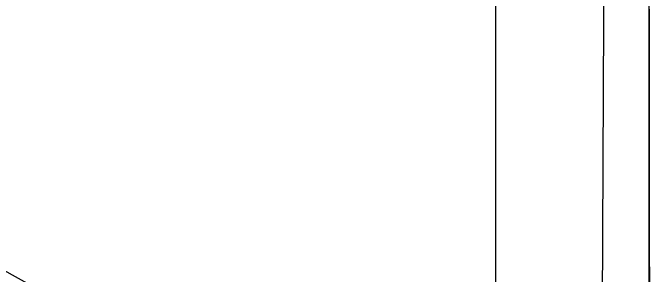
# Model space of a CAD drawing. Header units: inches. Extents: x -20.7 to 75.7, y -15.1 to 19.1.
# Drawn here: x 45.91 to 46.999, y -5.125 to -4.681 of the extents above; entities that cross this region are included whole.
import ezdxf

# ---------------------------------------------------------------- set-up
doc = ezdxf.new("R2010")
doc.units = ezdxf.units.IN
doc.header["$MEASUREMENT"] = 0
for name, color, linetype, lineweight in [('.ATI-DETAIL', 7, 'Continuous', 0), ('G-ANNO-TTLB', 7, 'Continuous', 0), ('TYVEK', 7, 'Continuous', 0)]:
    doc.layers.add(name, color=color, linetype=linetype, lineweight=lineweight)

# ---------------------------------------------------------------- blocks, each defined once
blk = doc.blocks.new('Block_515')
at = {"layer": '.ATI-DETAIL', "color": 93, "lineweight": 25, "true_color": 0x6bbe46}
blk.add_lwpolyline([(45.3128, -5.2252), (45.3375, -0.5106), (46.9267, -1.43), (46.9043, -6.144)], dxfattribs=at)
blk = doc.blocks.new('Block_514')
at = {"layer": '.ATI-DETAIL'}
blk.add_blockref('Block_515', (0, 0), dxfattribs=at)
blk = doc.blocks.new('Block_513')
at = {"layer": '.ATI-DETAIL', "color": 93, "lineweight": 25, "true_color": 0x6bbe46}
blk.add_lwpolyline([(45.5726, -4.9377), (45.5726, -0.9002), (46.7282, -1.5674), (46.7282, -5.5801)], close=True, dxfattribs=at)
at = {"layer": '.ATI-DETAIL'}
blk.add_blockref('Block_514', (0, 0), dxfattribs=at)

msp = doc.modelspace()

# ---------------------------------------------------------------- hatches: boundary and pattern name
at = {"layer": 'G-ANNO-TTLB', "true_color": 0xb9529f, "transparency": 33554687}
h = msp.add_hatch(color=233, dxfattribs=at)
edge = h.paths.add_edge_path()
edge.add_spline(control_points=[(71.2273, -15.1345), (71.2273, -15.1345), (30.5273, -15.1345), (30.5273, -15.1345), (30.5273, -15.1345), (30.5273, 19.0008), (30.5273, 19.0008), (30.5273, 19.0008), (71.2273, 19.0008), (71.2273, 19.0008), (71.2273, 19.0008), (71.2273, -15.1345), (71.2273, -15.1345)], knot_values=[0, 0, 0, 0, 1, 1, 1, 2, 2, 2, 3, 3, 3, 4, 4, 4, 4], degree=3, periodic=0)
edge = h.paths.add_edge_path()
edge.add_spline(control_points=[(30.6523, 18.8757), (30.6523, 18.8757), (30.6523, -15.0095), (30.6523, -15.0095), (30.6523, -15.0095), (71.1023, -15.0095), (71.1023, -15.0095), (71.1023, -15.0095), (71.1023, 18.8757), (71.1023, 18.8757), (71.1023, 18.8757), (30.6523, 18.8757), (30.6523, 18.8757)], knot_values=[0, 0, 0, 0, 1, 1, 1, 2, 2, 2, 3, 3, 3, 4, 4, 4, 4], degree=3, periodic=0)
edge.add_line((30.6523, 18.8757), (30.6523, 18.8757))

# ---------------------------------------------------------------- linework, layer by layer
at = {"layer": 'G-ANNO-TTLB'}
for points in [[(71.2273, -15.1345), (71.2273, -15.1345), (30.5273, -15.1345), (30.5273, -15.1345), (30.5273, -15.1345), (30.5273, 19.0008), (30.5273, 19.0008), (30.5273, 19.0008), (71.2273, 19.0008), (71.2273, 19.0008), (71.2273, 19.0008), (71.2273, -15.1345), (71.2273, -15.1345)], [(30.6523, 18.8757), (30.6523, 18.8757), (30.6523, -15.0095), (30.6523, -15.0095), (30.6523, -15.0095), (71.1023, -15.0095), (71.1023, -15.0095), (71.1023, -15.0095), (71.1023, 18.8757), (71.1023, 18.8757), (71.1023, 18.8757), (30.6523, 18.8757), (30.6523, 18.8757)]]:
    msp.add_open_spline(points, degree=3, knots=[0, 0, 0, 0, 1, 1, 1, 2, 2, 2, 3, 3, 3, 4, 4, 4, 4], dxfattribs=at)
at = {"layer": 'TYVEK', "color": 18, "lineweight": 25, "true_color": 0x000000}
msp.add_line((46.9888, -6.0968), (46.9888, -3.2528), dxfattribs=at)
at = {"layer": 'TYVEK', "color": 240, "lineweight": 25, "true_color": 0xed2327}
msp.add_lwpolyline([(47.3846, -1.6367), (46.984, -1.4054), (46.9911, -6.6358), (47.3891, -6.8719)], close=True, dxfattribs=at)

# ---------------------------------------------------------------- block references
at = {"layer": '.ATI-DETAIL'}
msp.add_blockref('Block_513', (0, 0), dxfattribs=at)

doc.saveas('drawing.dxf')
